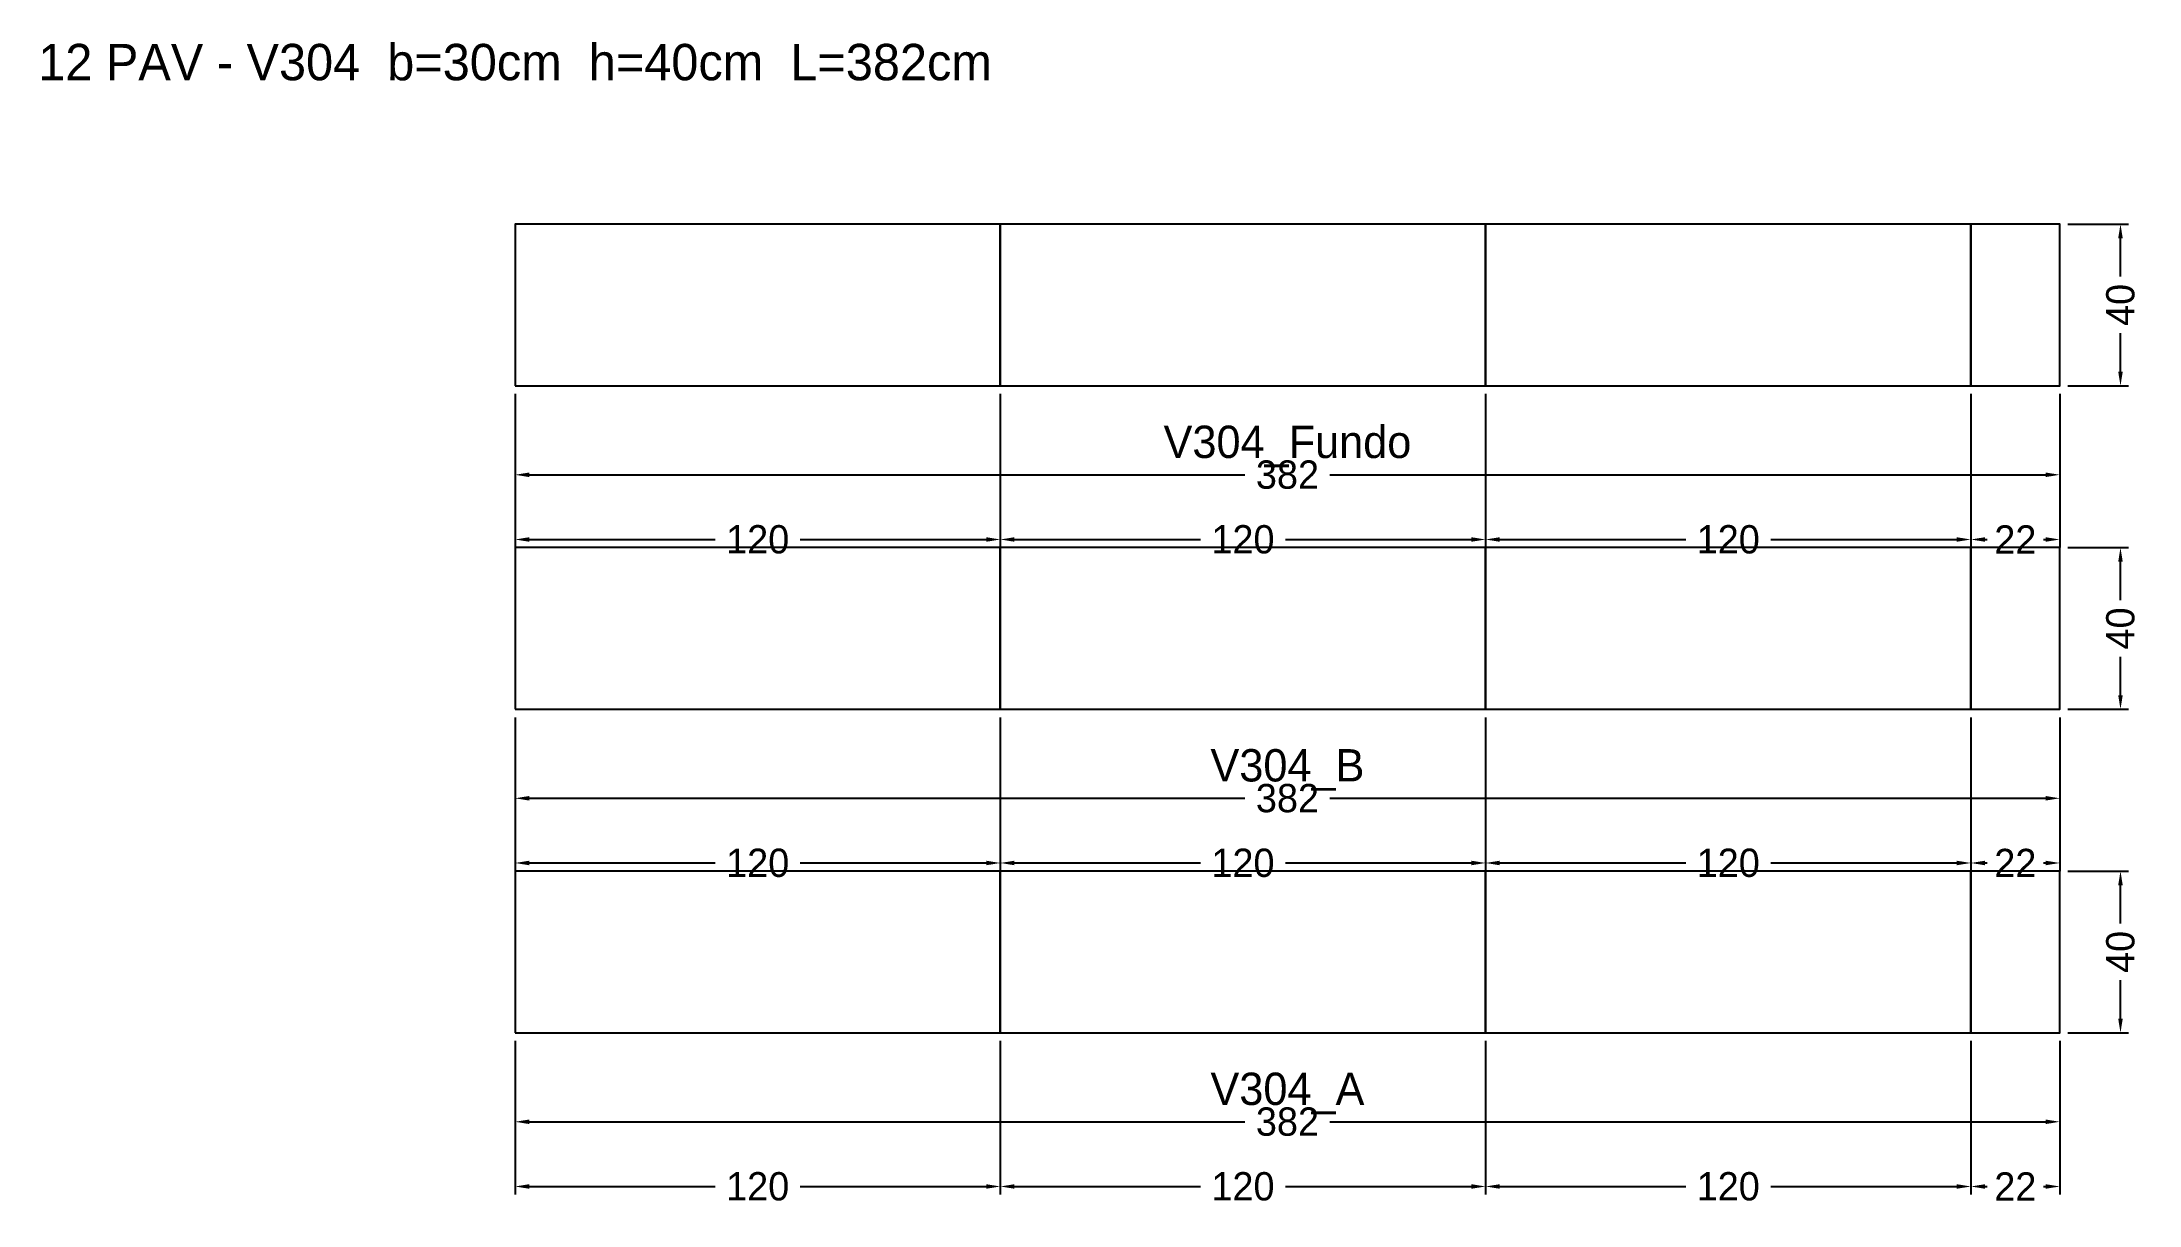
# Model space of a CAD drawing. Header units: metres. Extents: x -117 to 402, y -43 to 245.
import ezdxf

# ---------------------------------------------------------------- set-up
doc = ezdxf.new("R2010")
doc.units = ezdxf.units.M
for name, color, linetype in [('COTA', 3, 'Continuous'), ('NOMENCLATURA', 2, 'Continuous'), ('Paineis', 7, 'Continuous'), ('Texto Secao', 2, 'Continuous')]:
    doc.layers.add(name, color=color, linetype=linetype)
doc.dimstyles.new('COTA_VIG', dxfattribs={"dimtxt": 7, "dimasz": 3.5, "dimexe": 2, "dimexo": 2, "dimgap": 1.5, "dimtad": 1, "dimdec": 1, "dimcen": 2.5, "dimclrd": 3, "dimclre": 3, "dimclrt": 3, "dimazin": 3, "dimtfac": 1, "dimtmove": 0, "dimatfit": 3})

# ---------------------------------------------------------------- blocks, each defined once
blk = doc.blocks.new('_CLOSEDFILLED')
at = {"color": 0, "linetype": 'BYBLOCK'}
blk.add_solid([(-1, 0.16), (0, 0), (-1, -0.16)], dxfattribs=at)
blk = doc.blocks.new('*D1')
at = {"color": 3}
for p, q in [((0, -2), (0, -24)), ((382, -2), (382, -24)), ((3.5, -22), (180.5, -22)), ((201.5, -22), (378.5, -22))]:
    blk.add_line(p, q, dxfattribs=at)
at = {"layer": 'Defpoints'}
for p in [(0, 0), (382, 0), (0, -22)]:
    blk.add_point(p, dxfattribs=at)
at = {"layer": 'COTA', "color": 3, "xscale": 3.5, "yscale": 3.5, "rotation": 180}
blk.add_blockref('_CLOSEDFILLED', (0, -22), dxfattribs=at)
at = {"layer": 'COTA', "color": 3, "xscale": 3.5, "yscale": 3.5}
blk.add_blockref('_CLOSEDFILLED', (382, -22), dxfattribs=at)
at = {"layer": 'COTA', "color": 3, "insert": (191, -22), "char_height": 7, "attachment_point": 5}
blk.add_mtext('382', dxfattribs=at)
blk = doc.blocks.new('*D2')
at = {"color": 3}
for p, q in [((0, -2), (0, -40)), ((120, -2), (120, -40)), ((3.5, -38), (49.5, -38)), ((70.5, -38), (116.5, -38))]:
    blk.add_line(p, q, dxfattribs=at)
at = {"layer": 'Defpoints'}
for p in [(0, 0), (120, 0), (0, -38)]:
    blk.add_point(p, dxfattribs=at)
at = {"layer": 'COTA', "color": 3, "xscale": 3.5, "yscale": 3.5, "rotation": 180}
blk.add_blockref('_CLOSEDFILLED', (0, -38), dxfattribs=at)
at = {"layer": 'COTA', "color": 3, "xscale": 3.5, "yscale": 3.5}
blk.add_blockref('_CLOSEDFILLED', (120, -38), dxfattribs=at)
at = {"layer": 'COTA', "color": 3, "insert": (60, -38), "char_height": 7, "attachment_point": 5}
blk.add_mtext('120', dxfattribs=at)
blk = doc.blocks.new('*D3')
at = {"color": 3}
for p, q in [((120, -2), (120, -40)), ((240, -2), (240, -40)), ((123.5, -38), (169.5, -38)), ((190.5, -38), (236.5, -38))]:
    blk.add_line(p, q, dxfattribs=at)
at = {"layer": 'Defpoints'}
for p in [(120, 0), (240, 0), (120, -38)]:
    blk.add_point(p, dxfattribs=at)
at = {"layer": 'COTA', "color": 3, "xscale": 3.5, "yscale": 3.5, "rotation": 180}
blk.add_blockref('_CLOSEDFILLED', (120, -38), dxfattribs=at)
at = {"layer": 'COTA', "color": 3, "xscale": 3.5, "yscale": 3.5}
blk.add_blockref('_CLOSEDFILLED', (240, -38), dxfattribs=at)
at = {"layer": 'COTA', "color": 3, "insert": (180, -38), "char_height": 7, "attachment_point": 5}
blk.add_mtext('120', dxfattribs=at)
blk = doc.blocks.new('*D4')
at = {"color": 3}
for p, q in [((240, -2), (240, -40)), ((360, -2), (360, -40)), ((243.5, -38), (289.5, -38)), ((310.5, -38), (356.5, -38))]:
    blk.add_line(p, q, dxfattribs=at)
at = {"layer": 'Defpoints'}
for p in [(240, 0), (360, 0), (240, -38)]:
    blk.add_point(p, dxfattribs=at)
at = {"layer": 'COTA', "color": 3, "xscale": 3.5, "yscale": 3.5, "rotation": 180}
blk.add_blockref('_CLOSEDFILLED', (240, -38), dxfattribs=at)
at = {"layer": 'COTA', "color": 3, "xscale": 3.5, "yscale": 3.5}
blk.add_blockref('_CLOSEDFILLED', (360, -38), dxfattribs=at)
at = {"layer": 'COTA', "color": 3, "insert": (300, -38), "char_height": 7, "attachment_point": 5}
blk.add_mtext('120', dxfattribs=at)
blk = doc.blocks.new('*D5')
at = {"color": 3}
for p, q in [((360, -2), (360, -40)), ((382, -2), (382, -40)), ((363.5, -38), (364, -38)), ((378, -38), (378.5, -38))]:
    blk.add_line(p, q, dxfattribs=at)
at = {"layer": 'Defpoints'}
for p in [(360, 0), (382, 0), (360, -38)]:
    blk.add_point(p, dxfattribs=at)
at = {"layer": 'COTA', "color": 3, "xscale": 3.5, "yscale": 3.5, "rotation": 180}
blk.add_blockref('_CLOSEDFILLED', (360, -38), dxfattribs=at)
at = {"layer": 'COTA', "color": 3, "xscale": 3.5, "yscale": 3.5}
blk.add_blockref('_CLOSEDFILLED', (382, -38), dxfattribs=at)
at = {"layer": 'COTA', "color": 3, "insert": (371, -38), "char_height": 7, "attachment_point": 5}
blk.add_mtext('22', dxfattribs=at)
blk = doc.blocks.new('*D6')
at = {"color": 3}
for p, q in [((384, 40), (399, 40)), ((397, 27), (397, 36.5)), ((397, 3.5), (397, 13)), ((384, 0), (399, 0))]:
    blk.add_line(p, q, dxfattribs=at)
at = {"layer": 'Defpoints'}
for p in [(382, 40), (382, 0), (397, 0)]:
    blk.add_point(p, dxfattribs=at)
at = {"layer": 'COTA', "color": 3, "xscale": 3.5, "yscale": 3.5}
for p, rotation in [((397, 40), 90), ((397, 0), 270)]:
    blk.add_blockref('_CLOSEDFILLED', p, dxfattribs=dict(at, rotation=rotation))
at = {"layer": 'COTA', "color": 3, "insert": (397, 20), "char_height": 7, "attachment_point": 5, "rotation": 90}
blk.add_mtext('40', dxfattribs=at)
blk = doc.blocks.new('*D7')
at = {"color": 3}
for p, q in [((0, 78), (0, 56)), ((382, 78), (382, 56)), ((3.5, 58), (180.5, 58)), ((201.5, 58), (378.5, 58))]:
    blk.add_line(p, q, dxfattribs=at)
at = {"layer": 'Defpoints'}
for p in [(0, 80), (382, 80), (0, 58)]:
    blk.add_point(p, dxfattribs=at)
at = {"layer": 'COTA', "color": 3, "xscale": 3.5, "yscale": 3.5, "rotation": 180}
blk.add_blockref('_CLOSEDFILLED', (0, 58), dxfattribs=at)
at = {"layer": 'COTA', "color": 3, "xscale": 3.5, "yscale": 3.5}
blk.add_blockref('_CLOSEDFILLED', (382, 58), dxfattribs=at)
at = {"layer": 'COTA', "color": 3, "insert": (191, 58), "char_height": 7, "attachment_point": 5}
blk.add_mtext('382', dxfattribs=at)
blk = doc.blocks.new('*D8')
at = {"color": 3}
for p, q in [((0, 78), (0, 40)), ((120, 78), (120, 40)), ((3.5, 42), (49.5, 42)), ((70.5, 42), (116.5, 42))]:
    blk.add_line(p, q, dxfattribs=at)
at = {"layer": 'Defpoints'}
for p in [(0, 80), (120, 80), (0, 42)]:
    blk.add_point(p, dxfattribs=at)
at = {"layer": 'COTA', "color": 3, "xscale": 3.5, "yscale": 3.5, "rotation": 180}
blk.add_blockref('_CLOSEDFILLED', (0, 42), dxfattribs=at)
at = {"layer": 'COTA', "color": 3, "xscale": 3.5, "yscale": 3.5}
blk.add_blockref('_CLOSEDFILLED', (120, 42), dxfattribs=at)
at = {"layer": 'COTA', "color": 3, "insert": (60, 42), "char_height": 7, "attachment_point": 5}
blk.add_mtext('120', dxfattribs=at)
blk = doc.blocks.new('*D9')
at = {"color": 3}
for p, q in [((120, 78), (120, 40)), ((240, 78), (240, 40)), ((123.5, 42), (169.5, 42)), ((190.5, 42), (236.5, 42))]:
    blk.add_line(p, q, dxfattribs=at)
at = {"layer": 'Defpoints'}
for p in [(120, 80), (240, 80), (120, 42)]:
    blk.add_point(p, dxfattribs=at)
at = {"layer": 'COTA', "color": 3, "xscale": 3.5, "yscale": 3.5, "rotation": 180}
blk.add_blockref('_CLOSEDFILLED', (120, 42), dxfattribs=at)
at = {"layer": 'COTA', "color": 3, "xscale": 3.5, "yscale": 3.5}
blk.add_blockref('_CLOSEDFILLED', (240, 42), dxfattribs=at)
at = {"layer": 'COTA', "color": 3, "insert": (180, 42), "char_height": 7, "attachment_point": 5}
blk.add_mtext('120', dxfattribs=at)
blk = doc.blocks.new('*D10')
at = {"color": 3}
for p, q in [((240, 78), (240, 40)), ((360, 78), (360, 40)), ((243.5, 42), (289.5, 42)), ((310.5, 42), (356.5, 42))]:
    blk.add_line(p, q, dxfattribs=at)
at = {"layer": 'Defpoints'}
for p in [(240, 80), (360, 80), (240, 42)]:
    blk.add_point(p, dxfattribs=at)
at = {"layer": 'COTA', "color": 3, "xscale": 3.5, "yscale": 3.5, "rotation": 180}
blk.add_blockref('_CLOSEDFILLED', (240, 42), dxfattribs=at)
at = {"layer": 'COTA', "color": 3, "xscale": 3.5, "yscale": 3.5}
blk.add_blockref('_CLOSEDFILLED', (360, 42), dxfattribs=at)
at = {"layer": 'COTA', "color": 3, "insert": (300, 42), "char_height": 7, "attachment_point": 5}
blk.add_mtext('120', dxfattribs=at)
blk = doc.blocks.new('*D11')
at = {"color": 3}
for p, q in [((360, 78), (360, 40)), ((382, 78), (382, 40)), ((363.5, 42), (364, 42)), ((378, 42), (378.5, 42))]:
    blk.add_line(p, q, dxfattribs=at)
at = {"layer": 'Defpoints'}
for p in [(360, 80), (382, 80), (360, 42)]:
    blk.add_point(p, dxfattribs=at)
at = {"layer": 'COTA', "color": 3, "xscale": 3.5, "yscale": 3.5, "rotation": 180}
blk.add_blockref('_CLOSEDFILLED', (360, 42), dxfattribs=at)
at = {"layer": 'COTA', "color": 3, "xscale": 3.5, "yscale": 3.5}
blk.add_blockref('_CLOSEDFILLED', (382, 42), dxfattribs=at)
at = {"layer": 'COTA', "color": 3, "insert": (371, 42), "char_height": 7, "attachment_point": 5}
blk.add_mtext('22', dxfattribs=at)
blk = doc.blocks.new('*D12')
at = {"color": 3}
for p, q in [((384, 120), (399, 120)), ((397, 107), (397, 116.5)), ((397, 83.5), (397, 93)), ((384, 80), (399, 80))]:
    blk.add_line(p, q, dxfattribs=at)
at = {"layer": 'Defpoints'}
for p in [(382, 120), (382, 80), (397, 80)]:
    blk.add_point(p, dxfattribs=at)
at = {"layer": 'COTA', "color": 3, "xscale": 3.5, "yscale": 3.5}
for p, rotation in [((397, 120), 90), ((397, 80), 270)]:
    blk.add_blockref('_CLOSEDFILLED', p, dxfattribs=dict(at, rotation=rotation))
at = {"layer": 'COTA', "color": 3, "insert": (397, 100), "char_height": 7, "attachment_point": 5, "rotation": 90}
blk.add_mtext('40', dxfattribs=at)
blk = doc.blocks.new('*D13')
at = {"color": 3}
for p, q in [((0, 158), (0, 136)), ((382, 158), (382, 136)), ((3.5, 138), (180.5, 138)), ((201.5, 138), (378.5, 138))]:
    blk.add_line(p, q, dxfattribs=at)
at = {"layer": 'Defpoints'}
for p in [(0, 160), (382, 160), (0, 138)]:
    blk.add_point(p, dxfattribs=at)
at = {"layer": 'COTA', "color": 3, "xscale": 3.5, "yscale": 3.5, "rotation": 180}
blk.add_blockref('_CLOSEDFILLED', (0, 138), dxfattribs=at)
at = {"layer": 'COTA', "color": 3, "xscale": 3.5, "yscale": 3.5}
blk.add_blockref('_CLOSEDFILLED', (382, 138), dxfattribs=at)
at = {"layer": 'COTA', "color": 3, "insert": (191, 138), "char_height": 7, "attachment_point": 5}
blk.add_mtext('382', dxfattribs=at)
blk = doc.blocks.new('*D14')
at = {"color": 3}
for p, q in [((0, 158), (0, 120)), ((120, 158), (120, 120)), ((3.5, 122), (49.5, 122)), ((70.5, 122), (116.5, 122))]:
    blk.add_line(p, q, dxfattribs=at)
at = {"layer": 'Defpoints'}
for p in [(0, 160), (120, 160), (0, 122)]:
    blk.add_point(p, dxfattribs=at)
at = {"layer": 'COTA', "color": 3, "xscale": 3.5, "yscale": 3.5, "rotation": 180}
blk.add_blockref('_CLOSEDFILLED', (0, 122), dxfattribs=at)
at = {"layer": 'COTA', "color": 3, "xscale": 3.5, "yscale": 3.5}
blk.add_blockref('_CLOSEDFILLED', (120, 122), dxfattribs=at)
at = {"layer": 'COTA', "color": 3, "insert": (60, 122), "char_height": 7, "attachment_point": 5}
blk.add_mtext('120', dxfattribs=at)
blk = doc.blocks.new('*D15')
at = {"color": 3}
for p, q in [((120, 158), (120, 120)), ((240, 158), (240, 120)), ((123.5, 122), (169.5, 122)), ((190.5, 122), (236.5, 122))]:
    blk.add_line(p, q, dxfattribs=at)
at = {"layer": 'Defpoints'}
for p in [(120, 160), (240, 160), (120, 122)]:
    blk.add_point(p, dxfattribs=at)
at = {"layer": 'COTA', "color": 3, "xscale": 3.5, "yscale": 3.5, "rotation": 180}
blk.add_blockref('_CLOSEDFILLED', (120, 122), dxfattribs=at)
at = {"layer": 'COTA', "color": 3, "xscale": 3.5, "yscale": 3.5}
blk.add_blockref('_CLOSEDFILLED', (240, 122), dxfattribs=at)
at = {"layer": 'COTA', "color": 3, "insert": (180, 122), "char_height": 7, "attachment_point": 5}
blk.add_mtext('120', dxfattribs=at)
blk = doc.blocks.new('*D16')
at = {"color": 3}
for p, q in [((240, 158), (240, 120)), ((360, 158), (360, 120)), ((243.5, 122), (289.5, 122)), ((310.5, 122), (356.5, 122))]:
    blk.add_line(p, q, dxfattribs=at)
at = {"layer": 'Defpoints'}
for p in [(240, 160), (360, 160), (240, 122)]:
    blk.add_point(p, dxfattribs=at)
at = {"layer": 'COTA', "color": 3, "xscale": 3.5, "yscale": 3.5, "rotation": 180}
blk.add_blockref('_CLOSEDFILLED', (240, 122), dxfattribs=at)
at = {"layer": 'COTA', "color": 3, "xscale": 3.5, "yscale": 3.5}
blk.add_blockref('_CLOSEDFILLED', (360, 122), dxfattribs=at)
at = {"layer": 'COTA', "color": 3, "insert": (300, 122), "char_height": 7, "attachment_point": 5}
blk.add_mtext('120', dxfattribs=at)
blk = doc.blocks.new('*D17')
at = {"color": 3}
for p, q in [((360, 158), (360, 120)), ((382, 158), (382, 120)), ((363.5, 122), (364, 122)), ((378, 122), (378.5, 122))]:
    blk.add_line(p, q, dxfattribs=at)
at = {"layer": 'Defpoints'}
for p in [(360, 160), (382, 160), (360, 122)]:
    blk.add_point(p, dxfattribs=at)
at = {"layer": 'COTA', "color": 3, "xscale": 3.5, "yscale": 3.5, "rotation": 180}
blk.add_blockref('_CLOSEDFILLED', (360, 122), dxfattribs=at)
at = {"layer": 'COTA', "color": 3, "xscale": 3.5, "yscale": 3.5}
blk.add_blockref('_CLOSEDFILLED', (382, 122), dxfattribs=at)
at = {"layer": 'COTA', "color": 3, "insert": (371, 122), "char_height": 7, "attachment_point": 5}
blk.add_mtext('22', dxfattribs=at)
blk = doc.blocks.new('*D18')
at = {"color": 3}
for p, q in [((384, 200), (399, 200)), ((397, 187), (397, 196.5)), ((397, 163.5), (397, 173)), ((384, 160), (399, 160))]:
    blk.add_line(p, q, dxfattribs=at)
at = {"layer": 'Defpoints'}
for p in [(382, 200), (382, 160), (397, 160)]:
    blk.add_point(p, dxfattribs=at)
at = {"layer": 'COTA', "color": 3, "xscale": 3.5, "yscale": 3.5}
for p, rotation in [((397, 200), 90), ((397, 160), 270)]:
    blk.add_blockref('_CLOSEDFILLED', p, dxfattribs=dict(at, rotation=rotation))
at = {"layer": 'COTA', "color": 3, "insert": (397, 180), "char_height": 7, "attachment_point": 5, "rotation": 90}
blk.add_mtext('40', dxfattribs=at)

msp = doc.modelspace()

# ---------------------------------------------------------------- linework, layer by layer
at = {"layer": 'Paineis'}
for points in [[(0, 160), (120, 160), (120, 200), (0, 200)], [(120, 160), (240, 160), (240, 200), (120, 200)], [(240, 160), (360, 160), (360, 200), (240, 200)], [(360, 160), (382, 160), (382, 200), (360, 200)], [(0, 80), (120, 80), (120, 120), (0, 120)], [(120, 80), (240, 80), (240, 120), (120, 120)], [(240, 80), (360, 80), (360, 120), (240, 120)], [(360, 80), (382, 80), (382, 120), (360, 120)], [(0, 0), (120, 0), (120, 40), (0, 40)], [(120, 0), (240, 0), (240, 40), (120, 40)], [(240, 0), (360, 0), (360, 40), (240, 40)], [(360, 0), (382, 0), (382, 40), (360, 40)]]:
    msp.add_lwpolyline(points, close=True, dxfattribs=at)

# ---------------------------------------------------------------- texts
at = {"layer": 'NOMENCLATURA', "insert": (0, 240), "char_height": 9, "width": 402, "attachment_point": 5}
msp.add_mtext('12 PAV - V304  b=30cm  h=40cm  L=382cm', dxfattribs=at)
at = {"layer": 'Texto Secao', "char_height": 8, "width": 402, "attachment_point": 5}
for s, insert in [('V304_Fundo', (191, 145)), ('V304_B', (191, 65)), ('V304_A', (191, -15))]:
    msp.add_mtext(s, dxfattribs=dict(at, insert=insert))

# ---------------------------------------------------------------- dimensions: what is measured, and where the dimension line sits
at = {"layer": 'COTA'}
for base, p1, p2, picture, middle in [((397, 160), (382, 160), (382, 200), '*D18', (397, 180)), ((397, 80), (382, 80), (382, 120), '*D12', (397, 100)), ((397, 0), (382, 0), (382, 40), '*D6', (397, 20))]:
    dim = msp.add_linear_dim(base=base, p1=p1, p2=p2, angle=90, dimstyle='COTA_VIG', dxfattribs=at)
    dim.commit()
    dim.dimension.update_dxf_attribs({"geometry": picture, "text_midpoint": middle})
for base, p1, p2, picture, middle in [((0, 138), (0, 160), (382, 160), '*D13', (191, 138)), ((0, 122), (0, 160), (120, 160), '*D14', (60, 122)), ((120, 122), (120, 160), (240, 160), '*D15', (180, 122)), ((240, 122), (240, 160), (360, 160), '*D16', (300, 122)), ((360, 122), (360, 160), (382, 160), '*D17', (371, 122)), ((0, 58), (0, 80), (382, 80), '*D7', (191, 58)), ((0, 42), (0, 80), (120, 80), '*D8', (60, 42)), ((120, 42), (120, 80), (240, 80), '*D9', (180, 42)), ((240, 42), (240, 80), (360, 80), '*D10', (300, 42)), ((360, 42), (360, 80), (382, 80), '*D11', (371, 42)), ((0, -22), (0, 0), (382, 0), '*D1', (191, -22)), ((0, -38), (0, 0), (120, 0), '*D2', (60, -38)), ((120, -38), (120, 0), (240, 0), '*D3', (180, -38)), ((240, -38), (240, 0), (360, 0), '*D4', (300, -38)), ((360, -38), (360, 0), (382, 0), '*D5', (371, -38))]:
    dim = msp.add_linear_dim(base=base, p1=p1, p2=p2, dimstyle='COTA_VIG', dxfattribs=at)
    dim.commit()
    dim.dimension.update_dxf_attribs({"geometry": picture, "text_midpoint": middle})

doc.saveas('drawing.dxf')
